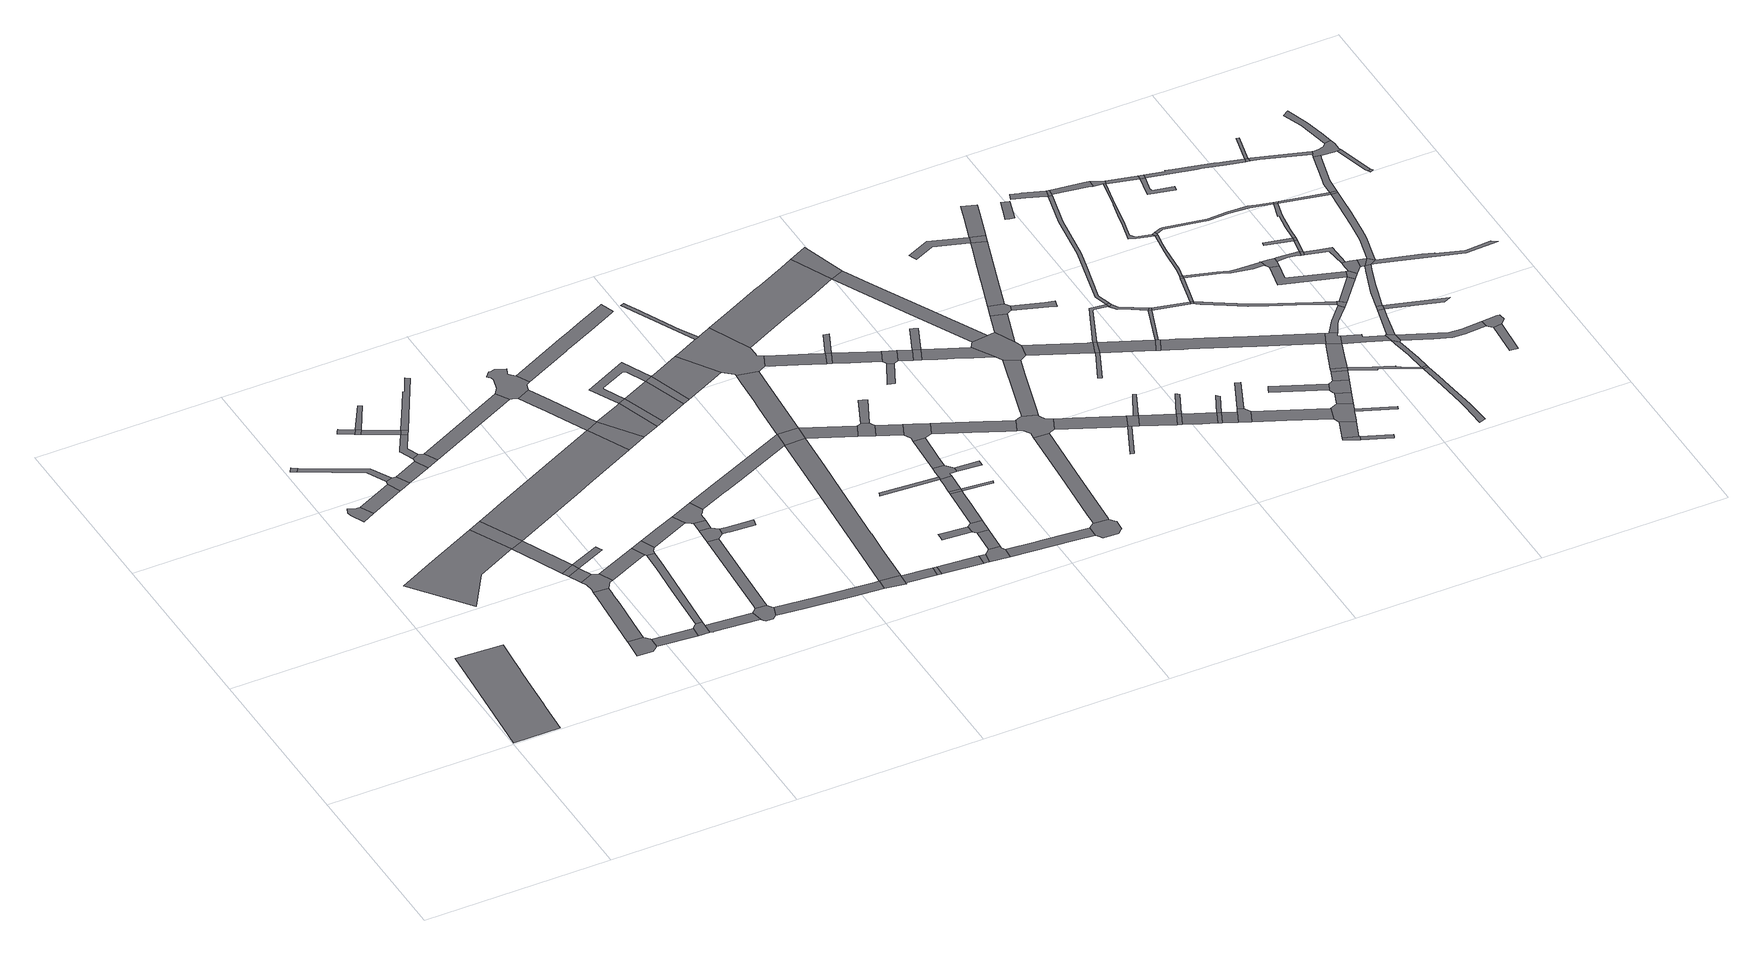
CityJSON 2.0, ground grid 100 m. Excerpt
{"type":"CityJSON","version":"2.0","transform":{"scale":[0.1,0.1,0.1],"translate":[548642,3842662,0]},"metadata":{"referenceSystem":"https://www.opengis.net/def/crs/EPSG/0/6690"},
"CityObjects":{
"road1":{"type":"Road","attributes":{"RoadStructureAttribute.sectionType":"1"},"geometry":[{"type":"MultiSurface","lod":"1","boundaries":[[[0,1,2,3,4,5,6,7,8,9,10]]]}]},
"road2":{"type":"Road","geometry":[{"type":"MultiSurface","lod":"1","boundaries":[[[11,12,13,14,15,16,17]]]}]},
"road3":{"type":"Road","geometry":[{"type":"MultiSurface","lod":"1","boundaries":[[[18,19,20,21]]]}]},
"road4":{"type":"Road","geometry":[{"type":"MultiSurface","lod":"1","boundaries":[[[22,23,24,25,26,27,28]]]}]},
"road5":{"type":"Road","attributes":{"RoadStructureAttribute.sectionType":"1"},"geometry":[{"type":"MultiSurface","lod":"1","boundaries":[[[29,30,17,16,31]]]}]},
"road6":{"type":"Road","attributes":{"RoadStructureAttribute.sectionType":"1"},"geometry":[{"type":"MultiSurface","lod":"1","boundaries":[[[32,21,20,33,34,35]]]}]},
"road7":{"type":"Road","geometry":[{"type":"MultiSurface","lod":"1","boundaries":[[[36,37,38,39,40,41,42,43,44]]]}]},
"road8":{"type":"Road","geometry":[{"type":"MultiSurface","lod":"1","boundaries":[[[35,34,29,31,45,46,47]]]}]},
"road9":{"type":"Road","attributes":{"RoadStructureAttribute.sectionType":"1"},"geometry":[{"type":"MultiSurface","lod":"1","boundaries":[[[48,49,50,36,44,51,52,53,54,55]]]}]},
"road10":{"type":"Road","geometry":[{"type":"MultiSurface","lod":"1","boundaries":[[[56,22,28,57]]]}]},
"road11":{"type":"Road","attributes":{"RoadStructureAttribute.sectionType":"1"},"geometry":[{"type":"MultiSurface","lod":"1","boundaries":[[[58,59,57,28,60,61,62]]]}]},
"road12":{"type":"Road","geometry":[{"type":"MultiSurface","lod":"1","boundaries":[[[63,64,65,66,67]]]}]},
"road13":{"type":"Road","attributes":{"RoadStructureAttribute.sectionType":"1"},"geometry":[{"type":"MultiSurface","lod":"1","boundaries":[[[68,47,46,69,70]]]}]},
"road14":{"type":"Road","attributes":{"RoadStructureAttribute.sectionType":"1"},"geometry":[{"type":"MultiSurface","lod":"1","boundaries":[[[71,42,41,72,73]]]}]},
"road15":{"type":"Road","geometry":[{"type":"MultiSurface","lod":"1","boundaries":[[[62,61,74,75]]]}]},
"road16":{"type":"Road","attributes":{"RoadStructureAttribute.sectionType":"1"},"geometry":[{"type":"MultiSurface","lod":"1","boundaries":[[[75,74,76,77]]]}]},
"road17":{"type":"Road","geometry":[{"type":"MultiSurface","lod":"1","boundaries":[[[67,66,78,79]]]}]},
"road18":{"type":"Road","geometry":[{"type":"MultiSurface","lod":"1","boundaries":[[[80,77,76,81,82,83,48,55,84,85,86,87]]]}]},
"road19":{"type":"Road","attributes":{"RoadStructureAttribute.sectionType":"1"},"geometry":[{"type":"MultiSurface","lod":"1","boundaries":[[[79,78,88,89]]]}]},
"road20":{"type":"Road","attributes":{"RoadStructureAttribute.sectionType":"1"},"geometry":[{"type":"MultiSurface","lod":"1","boundaries":[[[90,91,92,67,79]]]}]},
"road21":{"type":"Road","geometry":[{"type":"MultiSurface","lod":"1","boundaries":[[[93,94,95,96,68,70,97,98]]]}]},
"road22":{"type":"Road","attributes":{"RoadStructureAttribute.sectionType":"1"},"geometry":[{"type":"MultiSurface","lod":"1","boundaries":[[[88,99,100,101,95,94,102,103,104]]]}]},
"road23":{"type":"Road","geometry":[{"type":"MultiSurface","lod":"1","boundaries":[[[105,106,107,62,75]]]}]},
"road24":{"type":"Road","geometry":[{"type":"MultiSurface","lod":"1","boundaries":[[[108,109,73,72,110,111,112,113]]]}]},
"road25":{"type":"Road","geometry":[{"type":"MultiSurface","lod":"1","boundaries":[[[89,88,104,114]]]}]},
"road26":{"type":"Road","attributes":{"RoadStructureAttribute.sectionType":"1"},"geometry":[{"type":"MultiSurface","lod":"1","boundaries":[[[115,87,86,116,117]]]}]},
"road27":{"type":"Road","attributes":{"RoadStructureAttribute.sectionType":"1"},"geometry":[{"type":"MultiSurface","lod":"1","boundaries":[[[118,119,120,121,108,113,122,123]]]}]},
"road28":{"type":"Road","attributes":{"RoadStructureAttribute.sectionType":"1"},"geometry":[{"type":"MultiSurface","lod":"1","boundaries":[[[111,110,124,125,126,127]]]}]},
"road29":{"type":"Road","attributes":{"RoadStructureAttribute.sectionType":"1"},"geometry":[{"type":"MultiSurface","lod":"1","boundaries":[[[128,129,130,131,89,114,132,133]]]}]},
"road30":{"type":"Road","geometry":[{"type":"MultiSurface","lod":"1","boundaries":[[[134,115,117,118,123,135,136]]]}]},
"road31":{"type":"Road","attributes":{"RoadStructureAttribute.sectionType":"1"},"geometry":[{"type":"MultiSurface","lod":"1","boundaries":[[[137,138,139,140,56,57,141,142,143]]]}]},
"road32":{"type":"Road","attributes":{"RoadStructureAttribute.sectionType":"1"},"geometry":[{"type":"MultiSurface","lod":"1","boundaries":[[[144,145,98,97,146]]]}]},
"road33":{"type":"Road","geometry":[{"type":"MultiSurface","lod":"1","boundaries":[[[147,148,149,127,126,150,151,152,153,154,155,156,157,158]]]}]},
"road34":{"type":"Road","attributes":{"RoadStructureAttribute.sectionType":"1"},"geometry":[{"type":"MultiSurface","lod":"1","boundaries":[[[159,160,134,136,161,162]]]}]},
"road35":{"type":"Road","attributes":{"RoadStructureAttribute.sectionType":"1"},"geometry":[{"type":"MultiSurface","lod":"1","boundaries":[[[163,164,147,158,165,166]]]}]},
"road36":{"type":"Road","geometry":[{"type":"MultiSurface","lod":"1","boundaries":[[[167,163,166,168,169,170]]]}]},
"road37":{"type":"Road","attributes":{"RoadStructureAttribute.sectionType":"1"},"geometry":[{"type":"MultiSurface","lod":"1","boundaries":[[[171,167,170,172]]]}]},
"road38":{"type":"Road","geometry":[{"type":"MultiSurface","lod":"1","boundaries":[[[173,159,162,174,171,172,175,176,177,178]]]}]},
"road39":{"type":"Road","attributes":{"RoadStructureAttribute.sectionType":"1"},"geometry":[{"type":"MultiSurface","lod":"1","boundaries":[[[179,180,181,155,154,182,183,184,185,186,187]]]}]},
"road40":{"type":"Road","geometry":[{"type":"MultiSurface","lod":"1","boundaries":[[[188,189,190,191,192,193,194,195,144,146,196,197,198,199,200,201,202,203,204,205,206,207,208]]]}]},
"road41":{"type":"Road","geometry":[{"type":"MultiSurface","lod":"1","boundaries":[[[209,210,211,212,213,214,215,169,168]]]}]},
"road42":{"type":"Road","attributes":{"RoadStructureAttribute.sectionType":"1"},"geometry":[{"type":"MultiSurface","lod":"1","boundaries":[[[216,199,198,217,218,137,219]]]}]},
"road43":{"type":"Road","geometry":[{"type":"MultiSurface","lod":"1","boundaries":[[[219,137,143,220,221]]]}]},
"road44":{"type":"Road","attributes":{"RoadStructureAttribute.sectionType":"1"},"geometry":[{"type":"MultiSurface","lod":"1","boundaries":[[[222,223,219,221,224]]]}]},
"road45":{"type":"Road","geometry":[{"type":"MultiSurface","lod":"1","boundaries":[[[187,186,225,226,227,228,229]]]}]},
"road46":{"type":"Road","geometry":[{"type":"MultiSurface","lod":"1","boundaries":[[[230,222,224,231]]]}]},
"road47":{"type":"Road","attributes":{"RoadStructureAttribute.sectionType":"1"},"geometry":[{"type":"MultiSurface","lod":"1","boundaries":[[[232,233,234,235,173,178,236,237,238,239,240]]]}]},
"road48":{"type":"Road","attributes":{"RoadStructureAttribute.sectionType":"1"},"geometry":[{"type":"MultiSurface","lod":"1","boundaries":[[[241,228,227,242,243]]]}]},
"road49":{"type":"Road","attributes":{"RoadStructureAttribute.sectionType":"1"},"geometry":[{"type":"MultiSurface","lod":"1","boundaries":[[[244,245,222,230,246,247,248,249,250,251]]]}]},
"road50":{"type":"Road","attributes":{"RoadStructureAttribute.sectionType":"1"},"geometry":[{"type":"MultiSurface","lod":"1","boundaries":[[[250,230,231,252,253]]]}]},
"road51":{"type":"Road","attributes":{"RoadStructureAttribute.sectionType":"1"},"geometry":[{"type":"MultiSurface","lod":"1","boundaries":[[[254,255,256,257,258,259,260,203,202,261,262,263,264,265,266,267]]]}]},
"road52":{"type":"Road","geometry":[{"type":"MultiSurface","lod":"1","boundaries":[[[243,242,268,269]]]}]},
"road53":{"type":"Road","attributes":{"RoadStructureAttribute.sectionType":"1"},"geometry":[{"type":"MultiSurface","lod":"1","boundaries":[[[270,271,272,273,274,275,276,240,277,278,187,229]]]}]},
"road54":{"type":"Road","geometry":[{"type":"MultiSurface","lod":"1","boundaries":[[[251,250,253,279]]]}]},
"road55":{"type":"Road","attributes":{"RoadStructureAttribute.sectionType":"1"},"geometry":[{"type":"MultiSurface","lod":"1","boundaries":[[[269,268,280,281,282]]]}]},
"road56":{"type":"Road","attributes":{"RoadStructureAttribute.sectionType":"1"},"geometry":[{"type":"MultiSurface","lod":"1","boundaries":[[[283,284,285,286,251,279,287,288]]]}]},
"road57":{"type":"Road","geometry":[{"type":"MultiSurface","lod":"1","boundaries":[[[232,240,276,289]]]}]},
"road58":{"type":"Road","geometry":[{"type":"MultiSurface","lod":"1","boundaries":[[[282,281,290,291,292]]]}]},
"road59":{"type":"Road","geometry":[{"type":"MultiSurface","lod":"1","boundaries":[[[293,294,295,296,297]]]}]},
"road60":{"type":"Road","geometry":[{"type":"MultiSurface","lod":"1","boundaries":[[[298,299,300,292,291,301,302,303,304]]]}]},
"road61":{"type":"Road","attributes":{"RoadStructureAttribute.sectionType":"1"},"geometry":[{"type":"MultiSurface","lod":"1","boundaries":[[[305,306,307,308,309,232,289,310,311]]]}]},
"road62":{"type":"Road","attributes":{"RoadStructureAttribute.sectionType":"1"},"geometry":[{"type":"MultiSurface","lod":"1","boundaries":[[[312,298,304,313]]]}]},
"road63":{"type":"Road","attributes":{"RoadStructureAttribute.sectionType":"1"},"geometry":[{"type":"MultiSurface","lod":"1","boundaries":[[[314,315,316,317,318,319]]]}]},
"road64":{"type":"Road","geometry":[{"type":"MultiSurface","lod":"1","boundaries":[[[320,297,296,312,313,321]]]}]},
"road65":{"type":"Road","attributes":{"RoadStructureAttribute.sectionType":"1"},"geometry":[{"type":"MultiSurface","lod":"1","boundaries":[[[289,276,322,323]]]}]},
"road66":{"type":"Road","attributes":{"RoadStructureAttribute.sectionType":"1"},"geometry":[{"type":"MultiSurface","lod":"1","boundaries":[[[324,325,326,327,328,329,330,331]]]}]},
"road67":{"type":"Road","geometry":[{"type":"MultiSurface","lod":"1","boundaries":[[[332,333,334,335,331,330,336,337,283,288,338,305,311,339,340,341,342,343,344,345]]]}]},
"road68":{"type":"Road","attributes":{"RoadStructureAttribute.sectionType":"1"},"geometry":[{"type":"MultiSurface","lod":"1","boundaries":[[[346,320,321,347,348,349]]]}]},
"road69":{"type":"Road","geometry":[{"type":"MultiSurface","lod":"1","boundaries":[[[350,346,349,351]]]}]},
"road70":{"type":"Road","attributes":{"RoadStructureAttribute.sectionType":"1"},"geometry":[{"type":"MultiSurface","lod":"1","boundaries":[[[318,352,353,350,351,354]]]}]},
"road71":{"type":"Road","geometry":[{"type":"MultiSurface","lod":"1","boundaries":[[[355,356,323,322,357,358,359,360,361]]]}]},
"road72":{"type":"Road","attributes":{"RoadStructureAttribute.sectionType":"1"},"geometry":[{"type":"MultiSurface","lod":"1","boundaries":[[[362,363,364,302,301,365,366,367]]]}]},
"road73":{"type":"Road","geometry":[{"type":"MultiSurface","lod":"1","boundaries":[[[368,369,370,319,318,354,371,372,373,374,375,376,377]]]}]},
"road74":{"type":"Road","attributes":{"RoadStructureAttribute.sectionType":"1"},"geometry":[{"type":"MultiSurface","lod":"1","boundaries":[[[359,358,378,379]]]}]},
"road75":{"type":"Road","geometry":[{"type":"MultiSurface","lod":"1","boundaries":[[[380,381,382,383,351,349]]]}]},
"road76":{"type":"Road","attributes":{"RoadStructureAttribute.sectionType":"1"},"geometry":[{"type":"MultiSurface","lod":"1","boundaries":[[[384,368,377,385,386]]]}]},
"road77":{"type":"Road","geometry":[{"type":"MultiSurface","lod":"1","boundaries":[[[387,388,389,355,361]]]}]},
"road78":{"type":"Road","attributes":{"RoadStructureAttribute.sectionType":"1"},"geometry":[{"type":"MultiSurface","lod":"1","boundaries":[[[390,391,392,342,341,393,394,395,396]]]}]},
"road79":{"type":"Road","geometry":[{"type":"MultiSurface","lod":"1","boundaries":[[[397,398,399,400,375,374]]]}]},
"road80":{"type":"Road","geometry":[{"type":"MultiSurface","lod":"1","boundaries":[[[401,379,378,402,403,404,384,386,405,406,407]]]}]},
"road81":{"type":"Road","geometry":[{"type":"MultiSurface","lod":"1","boundaries":[[[396,395,408,409]]]}]},
"road82":{"type":"Road","geometry":[{"type":"MultiSurface","lod":"1","boundaries":[[[410,411,412,367,366,413,414,415,416,417,418,419,420,421]]]}]},
"road83":{"type":"Road","geometry":[{"type":"MultiSurface","lod":"1","boundaries":[[[422,423,424,425,396,409]]]}]},
"road84":{"type":"Road","attributes":{"RoadStructureAttribute.sectionType":"1"},"geometry":[{"type":"MultiSurface","lod":"1","boundaries":[[[426,427,428,429,430,431,332,345,432,433,434,435]]]}]},
"road85":{"type":"Road","attributes":{"RoadStructureAttribute.sectionType":"1"},"geometry":[{"type":"MultiSurface","lod":"1","boundaries":[[[436,409,408,437,438,439]]]}]},
"road86":{"type":"Road","attributes":{"RoadStructureAttribute.sectionType":"1"},"geometry":[{"type":"MultiSurface","lod":"1","boundaries":[[[440,441,442,443,444,445,407,406,446,447,448,449]]]}]},
"road87":{"type":"Road","geometry":[{"type":"MultiSurface","lod":"1","boundaries":[[[450,451,452,453,454,455]]]}]},
"road88":{"type":"Road","attributes":{"RoadStructureAttribute.sectionType":"1"},"geometry":[{"type":"MultiSurface","lod":"1","boundaries":[[[456,457,458,459,460,410,421,461,462,463,464]]]}]},
"road89":{"type":"Road","geometry":[{"type":"MultiSurface","lod":"1","boundaries":[[[439,438,465,450,455,466,467,468]]]}]},
"road90":{"type":"Road","attributes":{"RoadStructureAttribute.sectionType":"1"},"geometry":[{"type":"MultiSurface","lod":"1","boundaries":[[[468,467,469,470]]]}]},
"road91":{"type":"Road","geometry":[{"type":"MultiSurface","lod":"1","boundaries":[[[470,469,471,472]]]}]},
"road92":{"type":"Road","geometry":[{"type":"MultiSurface","lod":"1","boundaries":[[[473,474,449,448,475,476,477,478,456,464,479,480,481,482,483,484,485]]]}]},
"road93":{"type":"Road","geometry":[{"type":"MultiSurface","lod":"1","boundaries":[[[486,487,488,470,472]]]}]},
"road94":{"type":"Road","attributes":{"RoadStructureAttribute.sectionType":"1"},"geometry":[{"type":"MultiSurface","lod":"1","boundaries":[[[489,490,472,471,491,492,493,494,495,496,497]]]}]},
"road95":{"type":"Road","geometry":[{"type":"MultiSurface","lod":"1","boundaries":[[[498,426,435,499]]]}]},
"road96":{"type":"Road","attributes":{"RoadStructureAttribute.sectionType":"1"},"geometry":[{"type":"MultiSurface","lod":"1","boundaries":[[[500,501,502,503,504,473,485,505,506,507]]]}]},
"road97":{"type":"Road","attributes":{"RoadStructureAttribute.sectionType":"1"},"geometry":[{"type":"MultiSurface","lod":"1","boundaries":[[[508,481,480,509,510,511,512]]]}]},
"road98":{"type":"Road","attributes":{"RoadStructureAttribute.sectionType":"1"},"geometry":[{"type":"MultiSurface","lod":"1","boundaries":[[[513,514,515,499,435,516,517,518]]]}]},
"road99":{"type":"Road","geometry":[{"type":"MultiSurface","lod":"1","boundaries":[[[511,519,520,521,522]]]}]},
"road100":{"type":"Road","geometry":[{"type":"MultiSurface","lod":"1","boundaries":[[[523,518,517,524,525,497,496,500,507,526,527,528,529]]]}]},
"road101":{"type":"Road","geometry":[{"type":"MultiSurface","lod":"1","boundaries":[[[512,511,522,530,531,532]]]}]},
"road102":{"type":"Road","attributes":{"RoadStructureAttribute.sectionType":"1"},"geometry":[{"type":"MultiSurface","lod":"1","boundaries":[[[533,534,523,529,535,536]]]}]},
"road103":{"type":"Road","attributes":{"RoadStructureAttribute.sectionType":"1"},"geometry":[{"type":"MultiSurface","lod":"1","boundaries":[[[537,538,531,530,539,540]]]}]},
"road104":{"type":"Road","geometry":[{"type":"MultiSurface","lod":"1","boundaries":[[[541,542,543,544,532,531]]]}]},
"road105":{"type":"Road","attributes":{"RoadStructureAttribute.sectionType":"1"},"geometry":[{"type":"MultiSurface","lod":"1","boundaries":[[[545,546,547,548,528,527,549,550,551]]]}]},
"road106":{"type":"Road","geometry":[{"type":"MultiSurface","lod":"1","boundaries":[[[552,533,536,553,554,555,556,557]]]}]},
"road107":{"type":"Road","geometry":[{"type":"MultiSurface","lod":"1","boundaries":[[[540,539,558,559]]]}]},
"road108":{"type":"Road","geometry":[{"type":"MultiSurface","lod":"1","boundaries":[[[560,561,562,563,564]]]}]},
"road109":{"type":"Road","attributes":{"RoadStructureAttribute.sectionType":"1"},"geometry":[{"type":"MultiSurface","lod":"1","boundaries":[[[565,566,559,558,567,568,569,570,571]]]}]},
"road110":{"type":"Road","geometry":[{"type":"MultiSurface","lod":"1","boundaries":[[[572,573,574,575,540,559]]]}]},
"road111":{"type":"Road","geometry":[{"type":"MultiSurface","lod":"1","boundaries":[[[551,550,560,564,576]]]}]},
"road112":{"type":"Road","attributes":{"RoadStructureAttribute.sectionType":"1"},"geometry":[{"type":"MultiSurface","lod":"1","boundaries":[[[577,578,579,580,581,555,554]]]}]},
"road113":{"type":"Road","attributes":{"RoadStructureAttribute.sectionType":"1"},"geometry":[{"type":"MultiSurface","lod":"1","boundaries":[[[582,583,584,585,586,587,588]]]}]},
"road114":{"type":"Road","attributes":{"RoadStructureAttribute.sectionType":"1"},"geometry":[{"type":"MultiSurface","lod":"1","boundaries":[[[587,589,590,591,592,552,557,593,594,595]]]}]},
"road115":{"type":"Road","geometry":[{"type":"MultiSurface","lod":"1","boundaries":[[[571,570,596,597]]]}]},
"road116":{"type":"Road","attributes":{"RoadStructureAttribute.sectionType":"1"},"geometry":[{"type":"MultiSurface","lod":"1","boundaries":[[[598,599,597,596,600,601]]]}]},
"road117":{"type":"Road","geometry":[{"type":"MultiSurface","lod":"1","boundaries":[[[602,603,571,597]]]}]},
"road118":{"type":"Road","attributes":{"RoadStructureAttribute.sectionType":"1"},"geometry":[{"type":"MultiSurface","lod":"1","boundaries":[[[604,576,564,605,606]]]}]},
"road119":{"type":"Road","geometry":[{"type":"MultiSurface","lod":"1","boundaries":[[[607,608,601,600,609,610,611,612]]]}]},
"road120":{"type":"Road","attributes":{"RoadStructureAttribute.sectionType":"1"},"geometry":[{"type":"MultiSurface","lod":"1","boundaries":[[[613,614,551,576,615,616,617,618]]]}]},
"road121":{"type":"Road","geometry":[{"type":"MultiSurface","lod":"1","boundaries":[[[588,587,595,619]]]}]},
"road122":{"type":"Road","geometry":[{"type":"MultiSurface","lod":"1","boundaries":[[[606,605,620,621,622]]]}]},
"road123":{"type":"Road","geometry":[{"type":"MultiSurface","lod":"1","boundaries":[[[623,624,625,607,612]]]}]},
"road124":{"type":"Road","attributes":{"RoadStructureAttribute.sectionType":"1"},"geometry":[{"type":"MultiSurface","lod":"1","boundaries":[[[626,627,628,588,619,629,630,631]]]}]},
"road125":{"type":"Road","geometry":[{"type":"MultiSurface","lod":"1","boundaries":[[[632,618,617,633,634]]]}]},
"road126":{"type":"Road","attributes":{"RoadStructureAttribute.sectionType":"1"},"geometry":[{"type":"MultiSurface","lod":"1","boundaries":[[[610,609,635,636,637]]]}]},
"road127":{"type":"Road","attributes":{"RoadStructureAttribute.sectionType":"1"},"geometry":[{"type":"MultiSurface","lod":"1","boundaries":[[[638,606,622,639,640]]]}]},
"road128":{"type":"Road","attributes":{"RoadStructureAttribute.sectionType":"1"},"geometry":[{"type":"MultiSurface","lod":"1","boundaries":[[[641,634,633,642,643,638,644]]]}]},
"road129":{"type":"Road","geometry":[{"type":"MultiSurface","lod":"1","boundaries":[[[645,646,647,648,649]]]}]},
"road130":{"type":"Road","geometry":[{"type":"MultiSurface","lod":"1","boundaries":[[[650,644,638,640,651]]]}]},
"road131":{"type":"Road","attributes":{"RoadStructureAttribute.sectionType":"1"},"geometry":[{"type":"MultiSurface","lod":"1","boundaries":[[[652,653,645,649,654]]]}]},
"road132":{"type":"Road","geometry":[{"type":"MultiSurface","lod":"1","boundaries":[[[655,656,657,658,659]]]}]},
"road133":{"type":"Road","attributes":{"RoadStructureAttribute.sectionType":"1"},"geometry":[{"type":"MultiSurface","lod":"1","boundaries":[[[660,661,662,663,664,618,632,665,666,667,668,669]]]}]},
"road134":{"type":"Road","attributes":{"RoadStructureAttribute.sectionType":"1"},"geometry":[{"type":"MultiSurface","lod":"1","boundaries":[[[670,671,672,673,674]]]}]},
"road135":{"type":"Road","attributes":{"RoadStructureAttribute.sectionType":"1"},"geometry":[{"type":"MultiSurface","lod":"1","boundaries":[[[651,640,675,676,677]]]}]},
"road136":{"type":"Road","geometry":[{"type":"MultiSurface","lod":"1","boundaries":[[[678,679,680,648,647]]]}]},
"road137":{"type":"Road","geometry":[{"type":"MultiSurface","lod":"1","boundaries":[[[681,637,636,652,654,682,683,684,685,686,687]]]}]},
"road138":{"type":"Road","attributes":{"RoadStructureAttribute.sectionType":"1"},"geometry":[{"type":"MultiSurface","lod":"1","boundaries":[[[688,689,690,691,692,693,694,621,620,695,696,697,698,699,700,701,702]]]}]},
"road139":{"type":"Road","geometry":[{"type":"MultiSurface","lod":"1","boundaries":[[[677,676,703,704]]]}]},
"road140":{"type":"Road","attributes":{"RoadStructureAttribute.sectionType":"1"},"geometry":[{"type":"MultiSurface","lod":"1","boundaries":[[[705,681,687,706,707]]]}]},
"road141":{"type":"Road","attributes":{"RoadStructureAttribute.sectionType":"1"},"geometry":[{"type":"MultiSurface","lod":"1","boundaries":[[[708,709,710,711,712,713,660,714]]]}]},
"road142":{"type":"Road","attributes":{"RoadStructureAttribute.sectionType":"1"},"geometry":[{"type":"MultiSurface","lod":"1","boundaries":[[[715,716,717,677,704,718]]]}]},
"road143":{"type":"Road","geometry":[{"type":"MultiSurface","lod":"1","boundaries":[[[719,720,721,674,673,722,723,705,707,724]]]}]},
"road144":{"type":"Road","geometry":[{"type":"MultiSurface","lod":"1","boundaries":[[[725,726,727,686,685]]]}]},
"road145":{"type":"Road","geometry":[{"type":"MultiSurface","lod":"1","boundaries":[[[728,714,660,669,729,730,731]]]}]},
"road146":{"type":"Road","geometry":[{"type":"MultiSurface","lod":"1","boundaries":[[[732,715,718,733]]]}]},
"road147":{"type":"Road","attributes":{"RoadStructureAttribute.sectionType":"1"},"geometry":[{"type":"MultiSurface","lod":"1","boundaries":[[[734,735,719,724,736,737]]]}]},
"road148":{"type":"Road","geometry":[{"type":"MultiSurface","lod":"1","boundaries":[[[738,734,737,739]]]}]},
"road149":{"type":"Road","attributes":{"RoadStructureAttribute.sectionType":"1"},"geometry":[{"type":"MultiSurface","lod":"1","boundaries":[[[740,741,742,743,732,733,744,745,746,747]]]}]},
"road150":{"type":"Road","attributes":{"RoadStructureAttribute.sectionType":"1"},"geometry":[{"type":"MultiSurface","lod":"1","boundaries":[[[748,749,731,730,750,751,752]]]}]},
"road151":{"type":"Road","attributes":{"RoadStructureAttribute.sectionType":"1"},"geometry":[{"type":"MultiSurface","lod":"1","boundaries":[[[701,738,739,753,754,755,756]]]}]},
"road152":{"type":"Road","attributes":{"RoadStructureAttribute.sectionType":"1"},"geometry":[{"type":"MultiSurface","lod":"1","boundaries":[[[757,758,759,760,761,762,763,740,764,765,766,767,768,769]]]}]},
"road153":{"type":"Road","geometry":[{"type":"MultiSurface","lod":"1","boundaries":[[[770,764,740,747,771]]]}]},
"road154":{"type":"Road","attributes":{"RoadStructureAttribute.sectionType":"1"},"geometry":[{"type":"MultiSurface","lod":"1","boundaries":[[[772,773,774,775,704,703,776,777,778,779,780,781,782,783,784,785]]]}]},
"road155":{"type":"Road","attributes":{"RoadStructureAttribute.sectionType":"1"},"geometry":[{"type":"MultiSurface","lod":"1","boundaries":[[[786,787,788,789,790,733,718,791,792,793,794,795,796]]]}]},
"road156":{"type":"Road","geometry":[{"type":"MultiSurface","lod":"1","boundaries":[[[702,701,756,797,798,799,800,801]]]}]},
"road157":{"type":"Road","attributes":{"RoadStructureAttribute.sectionType":"1"},"geometry":[{"type":"MultiSurface","lod":"1","boundaries":[[[802,803,804,805,806,807,808,809,739,737,810,811,812,813,814,815,816]]]}]},
"road158":{"type":"Road","geometry":[{"type":"MultiSurface","lod":"1","boundaries":[[[752,751,757,769,817]]]}]},
"road159":{"type":"Road","attributes":{"RoadStructureAttribute.sectionType":"1"},"geometry":[{"type":"MultiSurface","lod":"1","boundaries":[[[818,819,797,756,820,821,822]]]}]},
"road160":{"type":"Road","attributes":{"RoadStructureAttribute.sectionType":"1"},"geometry":[{"type":"MultiSurface","lod":"1","boundaries":[[[823,824,825,801,800,826,827,828]]]}]},
"road161":{"type":"Road","attributes":{"RoadStructureAttribute.sectionType":"1"},"geometry":[{"type":"MultiSurface","lod":"1","boundaries":[[[829,830,831,832,815,833,834,835,836,837,838]]]}]},
"road162":{"type":"Road","attributes":{"RoadStructureAttribute.sectionType":"1"},"geometry":[{"type":"MultiSurface","lod":"1","boundaries":[[[817,769,839,840]]]}]},
"road163":{"type":"Road","geometry":[{"type":"MultiSurface","lod":"1","boundaries":[[[841,816,815,832]]]}]},
"road164":{"type":"Road","attributes":{"RoadStructureAttribute.sectionType":"1"},"geometry":[{"type":"MultiSurface","lod":"1","boundaries":[[[821,842,843,844,816,841,845,846]]]}]},
"road165":{"type":"Road","geometry":[{"type":"MultiSurface","lod":"1","boundaries":[[[847,796,795,848,849,850,851]]]}]},
"road166":{"type":"Road","geometry":[{"type":"MultiSurface","lod":"1","boundaries":[[[852,853,822,821,846,854,855,856]]]}]},
"road167":{"type":"Road","geometry":[{"type":"MultiSurface","lod":"1","boundaries":[[[785,784,823,828,857,858]]]}]},
"road168":{"type":"Road","geometry":[{"type":"MultiSurface","lod":"1","boundaries":[[[840,839,859,860]]]}]},
"road169":{"type":"Road","geometry":[{"type":"MultiSurface","lod":"1","boundaries":[[[839,861,862,863,864,865,866,859]]]}]},
"road170":{"type":"Road","attributes":{"RoadStructureAttribute.sectionType":"1"},"geometry":[{"type":"MultiSurface","lod":"1","boundaries":[[[867,868,869,870,871,872,770,771,873,874,875,876,877,878,879]]]}]},
"road171":{"type":"Road","attributes":{"RoadStructureAttribute.sectionType":"1"},"geometry":[{"type":"MultiSurface","lod":"1","boundaries":[[[848,880,881,882,883,849]]]}]},
"road172":{"type":"Road","attributes":{"RoadStructureAttribute.sectionType":"1"},"geometry":[{"type":"MultiSurface","lod":"1","boundaries":[[[884,885,852,856,886,887,888]]]}]},
"road173":{"type":"Road","attributes":{"RoadStructureAttribute.sectionType":"1"},"geometry":[{"type":"MultiSurface","lod":"1","boundaries":[[[889,851,850,890,891,892,893,894]]]}]},
"road174":{"type":"Road","attributes":{"RoadStructureAttribute.sectionType":"1"},"geometry":[{"type":"MultiSurface","lod":"1","boundaries":[[[881,895,858,857,896,897,898]]]}]},
"road175":{"type":"Road","geometry":[{"type":"MultiSurface","lod":"1","boundaries":[[[899,884,888,900]]]}]},
"road176":{"type":"Road","geometry":[{"type":"MultiSurface","lod":"1","boundaries":[[[901,902,903,904,905,906]]]}]},
"road177":{"type":"Road","geometry":[{"type":"MultiSurface","lod":"1","boundaries":[[[894,893,907,908]]]}]},
"road178":{"type":"Road","attributes":{"RoadStructureAttribute.sectionType":"1"},"geometry":[{"type":"MultiSurface","lod":"1","boundaries":[[[905,894,908,909]]]}]},
"road179":{"type":"Road","geometry":[{"type":"MultiSurface","lod":"1","boundaries":[[[905,909,910,906]]]}]},
"road180":{"type":"Road","attributes":{"RoadStructureAttribute.sectionType":"1"},"geometry":[{"type":"MultiSurface","lod":"1","boundaries":[[[911,912,908,907,913,914,915]]]}]},
"road181":{"type":"Road","geometry":[{"type":"MultiSurface","lod":"1","boundaries":[[[882,881,898,916,917]]]}]},
"road182":{"type":"Road","attributes":{"RoadStructureAttribute.sectionType":"1"},"geometry":[{"type":"MultiSurface","lod":"1","boundaries":[[[918,919,856,855,920,921,922,923,924,925,926]]]}]},
"road183":{"type":"Road","attributes":{"RoadStructureAttribute.sectionType":"1"},"geometry":[{"type":"MultiSurface","lod":"1","boundaries":[[[927,928,929,930,899,900,931,932,933,934,935,936]]]}]},
"road184":{"type":"Road","attributes":{"RoadStructureAttribute.sectionType":"1"},"geometry":[{"type":"MultiSurface","lod":"1","boundaries":[[[937,938,939,940,941,942,943,860,859,944,945,946,947,948]]]}]},
"road185":{"type":"Road","geometry":[{"type":"MultiSurface","lod":"1","boundaries":[[[949,915,914,950,951,917,916,952,953]]]}]},
"road186":{"type":"Road","attributes":{"RoadStructureAttribute.sectionType":"1"},"geometry":[{"type":"MultiSurface","lod":"1","boundaries":[[[878,954,955,956,957,906,910,958,959,960,961]]]}]},
"road187":{"type":"Road","attributes":{"RoadStructureAttribute.sectionType":"1"},"geometry":[{"type":"MultiSurface","lod":"1","boundaries":[[[962,963,900,888]]]}]},
"road188":{"type":"Road","attributes":{"RoadStructureAttribute.sectionType":"1"},"geometry":[{"type":"MultiSurface","lod":"1","boundaries":[[[953,952,964,927,965]]]}]},
"road189":{"type":"Road","geometry":[{"type":"MultiSurface","lod":"1","boundaries":[[[879,878,961,966]]]}]},
"road190":{"type":"Road","geometry":[{"type":"MultiSurface","lod":"1","boundaries":[[[965,927,936,967]]]}]},
"road191":{"type":"Road","geometry":[{"type":"MultiSurface","lod":"1","boundaries":[[[968,969,970,971]]]}]},
"road192":{"type":"Road","geometry":[{"type":"MultiSurface","lod":"1","boundaries":[[[972,973,926,925,971,970,974]]]}]},
"road193":{"type":"Road","attributes":{"RoadStructureAttribute.sectionType":"1"},"geometry":[{"type":"MultiSurface","lod":"1","boundaries":[[[975,966,961,976,977,978]]]}]},
"road194":{"type":"Road","geometry":[{"type":"MultiSurface","lod":"1","boundaries":[[[948,947,979,980]]]}]},
"road195":{"type":"Road","attributes":{"RoadStructureAttribute.sectionType":"1"},"geometry":[{"type":"MultiSurface","lod":"1","boundaries":[[[977,981,982,983,965,967,984,985,986,987,988,989]]]}]},
"road196":{"type":"Road","attributes":{"RoadStructureAttribute.sectionType":"1"},"geometry":[{"type":"MultiSurface","lod":"1","boundaries":[[[990,991,948,980]]]}]},
"road197":{"type":"Road","geometry":[{"type":"MultiSurface","lod":"1","boundaries":[[[978,977,989,992]]]}]},
"road198":{"type":"Road","attributes":{"RoadStructureAttribute.sectionType":"1"},"geometry":[{"type":"MultiSurface","lod":"1","boundaries":[[[993,994,980,979,995,996,997]]]}]},
"road199":{"type":"Road","attributes":{"RoadStructureAttribute.sectionType":"1"},"geometry":[{"type":"MultiSurface","lod":"1","boundaries":[[[998,999,1000,1001,1002,1003,1004,967,936,1005,1006,1007,1008,1009]]]}]},
"road200":{"type":"Road","attributes":{"RoadStructureAttribute.sectionType":"1"},"geometry":[{"type":"MultiSurface","lod":"1","boundaries":[[[1010,1011,1012,978,992,1013,1014,1015,1016]]]}]},
"road201":{"type":"Road","geometry":[{"type":"MultiSurface","lod":"1","boundaries":[[[1017,1018,1019,1020,1021,1022,1023,1024,1025,1026,997,996,1010,1016,1027,1028,1029,1030]]]}]},
"road202":{"type":"Road","attributes":{"RoadStructureAttribute.sectionType":"1"},"geometry":[{"type":"MultiSurface","lod":"1","boundaries":[[[1030,1029,1031,1032,1033,1034]]]}]},
"road203":{"type":"Road","geometry":[{"type":"MultiSurface","lod":"1","boundaries":[[[1034,1033,1035,1036]]]}]},
"road204":{"type":"Road","attributes":{"RoadStructureAttribute.sectionType":"1"},"geometry":[{"type":"MultiSurface","lod":"1","boundaries":[[[1037,1038,1039,1040,1041,1042,1022,1021]]]}]}
},
"vertices":[
[60,711,0],[42,477,0],[6,7,0],[256,8,0],[268,178,0],[271,212,0],[286,396,0],[293,487,0],[294,492,0],[299,559,0],[310,697,0],
[169,1950,0],[137,1965,0],[124,1938,0],[127,1912,0],[162,1841,0],[231,1875,0],[196,1946,0],
[44,2369,0],[28,2343,0],[55,2327,0],[72,2351,0],
[578,1552,0],[287,1410,0],[101,1319,0],[335,1018,0],[467,1223,0],[670,1321,0],[688,1329,0],
[394,2042,0],[324,2008,0],[424,1969,0],
[376,2185,0],[349,2167,0],[399,2066,0],[435,2078,0],
[847,445,0],[846,428,0],[838,327,0],[920,321,0],[943,341,0],[953,349,0],[956,409,0],[952,413,0],[928,439,0],
[455,1984,0],[492,2003,0],[457,2075,0],
[878,855,0],[877,839,0],[874,806,0],[937,565,0],[949,723,0],[954,800,0],[954,804,0],[958,849,0],
[651,1588,0],[761,1363,0],
[835,1200,0],[828,1216,0],[755,1183,0],[814,1055,0],[886,1088,0],
[378,2527,0],[369,2512,0],[360,2497,0],[434,2456,0],[450,2485,0],
[588,2138,0],[523,2018,0],[623,2066,0],
[1162,390,0],[1165,330,0],[1170,390,0],
[831,1018,0],[902,1051,0],
[862,951,0],[933,984,0],
[459,2443,0],[476,2473,0],
[934,983,0],[876,920,0],[877,917,0],[880,878,0],[959,851,0],[982,888,0],[1002,896,0],[969,969,0],
[625,2351,0],[640,2380,0],
[564,2631,0],[555,2638,0],[546,2643,0],
[635,2177,0],[629,2178,0],[593,2160,0],[595,2157,0],[692,2100,0],[657,2171,0],
[568,2251,0],[561,2238,0],[562,2236,0],[604,2239,0],[603,2242,0],[655,2335,0],
[1067,1124,0],[1058,1143,0],[1050,1161,0],
[1198,416,0],[1192,410,0],[1226,325,0],[1231,386,0],[1232,398,0],[1233,415,0],
[671,2363,0],
[1196,1070,0],[1204,987,0],[1228,998,0],
[1235,989,0],[1228,882,0],[1216,696,0],[1198,417,0],[1268,880,0],[1276,985,0],
[1246,323,0],[1247,323,0],[1487,302,0],[1477,363,0],
[844,2727,0],[794,2634,0],[786,2637,0],[736,2548,0],[775,2549,0],[866,2715,0],
[1262,1099,0],[1277,1004,0],[1294,1027,0],
[1428,1971,0],[1223,1870,0],[782,1652,0],[745,1634,0],[1183,1571,0],[1250,1604,0],[1534,1743,0],
[1168,2421,0],[913,2296,0],[1211,2352,0],
[1504,391,0],[1493,379,0],[1486,372,0],[1496,291,0],[1505,282,0],[1542,280,0],[1551,287,0],[1563,296,0],[1585,354,0],[1577,365,0],[1572,371,0],[1563,384,0],
[1479,1195,0],[1378,1151,0],[1300,1030,0],[1511,1124,0],
[1537,947,0],[1505,411,0],[1581,693,0],[1597,943,0],
[1543,1039,0],[1628,969,0],[1635,1009,0],[1602,1035,0],
[1546,1101,0],[1606,1097,0],
[1603,1251,0],[1537,1107,0],[1609,1145,0],[1620,1159,0],[1634,1178,0],[1635,1179,0],
[2099,304,0],[1807,332,0],[1659,347,0],[1660,286,0],[1703,281,0],[1705,281,0],[1962,255,0],[2118,240,0],[2124,302,0],
[1254,2590,0],[1226,2581,0],[1219,2585,0],[1194,2553,0],[1201,2548,0],[1208,2543,0],[1214,2520,0],[1196,2455,0],[1212,2352,0],[1222,2349,0],[1250,2341,0],[1322,2375,0],[1334,2414,0],[1345,2420,0],[1356,2425,0],[1321,2497,0],[1301,2516,0],[1289,2529,0],[1298,2546,0],[1301,2554,0],[1307,2566,0],
[1666,966,0],[1669,966,0],[1803,956,0],[1807,975,0],[1811,993,0],[1809,994,0],[1669,1006,0],
[1379,2257,0],[1303,2230,0],[1307,2222,0],[1499,2007,0],
[1612,1782,0],[1644,1798,0],
[1657,2081,0],[1642,2074,0],[1737,1844,0],
[2228,221,0],[2228,229,0],[2228,231,0],[2233,290,0],[2233,292,0],
[1698,2102,0],[1779,1864,0],
[2215,1524,0],[1860,1367,0],[1767,1325,0],[1650,1272,0],[1651,1186,0],[1780,1243,0],[1800,1252,0],[1891,1292,0],[2208,1433,0],
[2373,276,0],[2390,215,0],[2396,274,0],
[1814,2354,0],[1580,2242,0],[1643,2215,0],[1645,2222,0],[1780,2286,0],[1800,2281,0],[1848,2174,0],[1889,2194,0],
[1856,1902,0],[1927,1937,0],
[1934,2795,0],[1926,2791,0],[1784,2722,0],[1686,2675,0],[1636,2652,0],[1633,2650,0],[1440,2555,0],[1623,2557,0],[1629,2559,0],[1637,2563,0],[1701,2594,0],[1804,2644,0],[1948,2715,0],[1959,2720,0],
[2411,213,0],[2416,272,0],
[2249,515,0],[2253,576,0],[2258,639,0],[2258,640,0],[2285,1003,0],[2301,1209,0],[2318,1436,0],[2174,971,0],[2139,503,0],
[1968,1957,0],
[2420,212,0],[2626,193,0],[2631,253,0],
[2062,2278,0],[2037,2266,0],[1905,2202,0],[1892,2196,0],[2125,2033,0],[2197,2068,0],
[2325,1522,0],
[2643,191,0],[2654,190,0],[2667,250,0],
[2537,489,0],[2536,467,0],[2535,444,0],[2690,433,0],[2690,476,0],
[2697,277,0],[2686,267,0],[2676,258,0],[2761,179,0],[2767,240,0],[2755,257,0],[2756,272,0],
[2251,2013,0],[2246,1954,0],[2235,1802,0],[2232,1757,0],[2226,1679,0],[2352,1886,0],[2360,1992,0],
[2707,414,0],[2767,410,0],
[2436,900,0],[2432,890,0],[2428,880,0],[2431,880,0],[2741,860,0],[2743,879,0],
[2713,493,0],[2773,489,0],
[2547,1332,0],[2581,1406,0],
[2180,2445,0],[2179,2448,0],[2058,2701,0],[2057,2702,0],[2032,2754,0],[2013,2746,0],[2206,2348,0],[2229,2359,0],
[2305,2397,0],[2298,2394,0],[2259,2374,0],[2233,2361,0],[2199,2345,0],[2088,2291,0],[2252,2025,0],[2365,1994,0],[2381,2003,0],[2404,2014,0],[2437,2088,0],[2407,2101,0],[2408,2122,0],[2409,2172,0],
[2732,736,0],[2783,616,0],[2791,720,0],[2792,731,0],
[2733,753,0],[2793,748,0],
[2741,850,0],[2739,825,0],[2801,856,0],
[2604,1414,0],[2603,1412,0],[2580,1318,0],[2624,1298,0],[2657,1371,0],[2645,1395,0],[2643,1397,0],
[2958,221,0],[2912,225,0],[2911,225,0],[3092,147,0],[3196,136,0],[3200,198,0],
[2748,950,0],[2745,918,0],[2745,914,0],[2802,871,0],[2803,879,0],[2816,878,0],[2840,876,0],[2841,906,0],[2829,921,0],[2808,946,0],
[2746,1242,0],[2779,1316,0],
[2955,718,0],[2957,726,0],[2960,733,0],[2958,733,0],
[2764,1177,0],[2813,1020,0],[2825,1173,0],
[2719,1558,0],[2697,1568,0],[2676,1578,0],
[2699,1971,0],[2633,2000,0],[2544,2040,0],[2600,1927,0],[2609,1923,0],[2673,1895,0],[2705,1968,0],
[2969,865,0],[2971,882,0],[2972,899,0],[2842,906,0],
[2825,1295,0],[2765,1206,0],[2766,1204,0],[2765,1190,0],[2835,1177,0],[2865,1189,0],[2898,1262,0],
[2698,1884,0],[2730,1957,0],
[3231,224,0],[3209,206,0],[3202,200,0],[3198,136,0],[3204,128,0],[3221,104,0],[3302,97,0],[3323,117,0],[3331,124,0],[3337,184,0],[3329,194,0],[3311,217,0],
[2790,2089,0],[2791,2091,0],[2776,2095,0],[2761,2098,0],
[2892,2683,0],[2822,2648,0],[2668,2573,0],[2655,2567,0],[2649,2564,0],[2436,2460,0],[2560,2246,0],[2654,2291,0],[2850,2387,0],[2996,2459,0],
[2888,1887,0],[2776,1850,0],[2916,1788,0],[2948,1860,0],
[3157,1145,0],[3147,1150,0],[3139,1153,0],[3131,1157,0],[2948,1239,0],[2946,1240,0],[3041,1109,0],[3189,1042,0],[3237,1020,0],[3271,1094,0],
[2926,1763,0],[2857,1624,0],[2856,1622,0],[2875,1616,0],[2894,1610,0],[2957,1745,0],
[3284,936,0],[3260,610,0],[3237,300,0],[3234,254,0],[3232,237,0],[3312,231,0],[3315,266,0],[3340,612,0],[3363,930,0],
[2927,1765,0],[2960,1747,0],[2984,1758,0],[3016,1831,0],
[3050,1728,0],[3083,1801,0],
[3088,1711,0],[3121,1784,0],
[3309,1108,0],[3297,1104,0],[3263,1008,0],[3285,978,0],[3287,974,0],[3285,955,0],[3376,936,0],[3401,948,0],[3434,1021,0],[3400,1036,0],[3387,1063,0],[3382,1072,0],[3384,1079,0],
[3185,1933,0],[3166,1941,0],[3147,1949,0],
[3190,1754,0],[3181,1757,0],[3126,1695,0],[3158,1681,0],[3199,1662,0],[3229,1649,0],[3314,1612,0],[3411,1569,0],[3342,1687,0],
[2994,2732,0],[3069,2493,0],
[3429,1532,0],[3427,1523,0],[3357,1277,0],[3318,1140,0],[3316,1133,0],[3395,1118,0],[3469,1377,0],[3503,1491,0],
[3518,983,0],[3709,809,0],[3714,807,0],[3719,805,0],[3751,879,0],
[3447,1746,0],[3285,2064,0],[3151,2329,0],[3201,2047,0],[3365,1722,0],[3454,1732,0],
[3633,615,0],[3642,611,0],[3651,608,0],[3736,797,0],
[3494,1738,0],[3354,1705,0],[3353,1704,0],[3515,1498,0],[3542,1511,0],[3558,1590,0],[3545,1629,0],
[3770,782,0],[3803,856,0],[3782,865,0],
[3534,1861,0],[3498,1751,0],[3575,1726,0],[3611,1836,0],
[3813,852,0],[3811,852,0],[3935,708,0],[3968,782,0],
[3870,1005,0],[3870,1006,0],[3862,1009,0],[3855,1011,0],
[3861,1457,0],[3849,1462,0],[3612,1567,0],[3566,1587,0],[3836,1380,0],[3843,1377,0],[3870,1453,0],
[3557,1929,0],[3638,1850,0],[3640,1849,0],[3653,1882,0],[3652,1884,0],[3634,1909,0],
[3958,698,0],[3991,772,0],
[3846,1376,0],[3767,1201,0],[3776,1196,0],[3785,1192,0],[3864,1368,0],
[4098,723,0],[3998,768,0],[4043,660,0],[4065,650,0],[4076,645,0],[4112,629,0],[4144,702,0],
[4053,908,0],[4044,916,0],[4036,923,0],[4034,920,0],
[3889,1445,0],
[3812,1790,0],[3849,1777,0],[3854,1797,0],[3859,1817,0],[3814,1831,0],
[3530,2505,0],[3406,2448,0],[3415,2429,0],[3424,2407,0],[3533,2456,0],[3709,2397,0],[3723,2440,0],
[3697,2360,0],[3664,2259,0],[3620,2123,0],[3615,2109,0],[3691,2084,0],[3705,2126,0],[3785,2372,0],
[4131,621,0],[4164,693,0],
[4185,684,0],[4172,690,0],[4201,589,0],[4234,662,0],
[4217,805,0],[4202,822,0],
[3935,1424,0],[4108,1260,0],[4143,1332,0],
[4244,685,0],[4236,667,0],[4259,564,0],[4292,636,0],[4276,667,0],[4273,672,0],
[3978,1693,0],[3977,1693,0],[3983,1666,0],[3995,1673,0],[4067,1663,0],[4063,1681,0],
[3799,2415,0],
[4129,1251,0],[4164,1323,0],[4156,1326,0],
[4352,855,0],[4338,860,0],[4325,866,0],
[3797,2667,0],[3793,2655,0],[3768,2578,0],[3852,2579,0],[3868,2630,0],[3873,2643,0],
[4081,1686,0],[4068,1659,0],[4085,1672,0],
[4411,496,0],[4615,404,0],[4641,480,0],
[4220,1549,0],[4162,1342,0],[4233,1542,0],
[4104,1640,0],[4091,1623,0],[4121,1613,0],[4230,1566,0],
[4585,256,0],[4579,241,0],[4656,201,0],[4662,226,0],[4658,227,0],
[4239,1561,0],[4241,1559,0],
[4628,369,0],[4622,352,0],[4702,336,0],
[3979,2607,0],[3940,2483,0],[3961,2476,0],[3983,2470,0],[4022,2594,0],
[4203,2545,0],[4156,2346,0],[4122,2093,0],[4080,1917,0],[4042,1756,0],[4060,1758,0],[4112,1971,0],[4139,2082,0],[4175,2342,0],[4222,2543,0],
[4454,768,0],[4445,748,0],[4436,727,0],[4700,608,0],[4717,650,0],
[4349,1516,0],[4422,1500,0],[4425,1514,0],
[4803,139,0],[4808,152,0],[4812,164,0],
[4680,497,0],[4704,342,0],[4726,398,0],[4727,401,0],[4730,409,0],[4736,424,0],[4752,465,0],
[4851,1018,0],[4549,1151,0],[4359,1236,0],[4331,1249,0],[4310,1258,0],[4233,1293,0],[4177,1317,0],[4170,1233,0],[4216,1213,0],[4230,1207,0],[4249,1198,0],[4301,1175,0],[4549,1066,0],[4850,933,0],[4881,1004,0],
[4435,1497,0],[4441,1509,0],
[4711,575,0],[4769,505,0],[4784,543,0],
[4103,2624,0],[4093,2627,0],[4047,2644,0],[4034,2605,0],[4102,2582,0],[4193,2549,0],[4214,2587,0],
[4467,1694,0],[4449,1613,0],[4443,1588,0],[4484,1691,0],
[4745,662,0],[4740,660,0],[4739,660,0],[4707,586,0],[4710,578,0],[4819,633,0],
[4923,330,0],[4927,339,0],[4930,348,0],
[4226,2583,0],[4223,2546,0],[4223,2549,0],[4227,2583,0],
[4471,1710,0],[4484,1707,0],
[4771,728,0],[4768,721,0],[4843,694,0],[4846,702,0],
[4778,748,0],[4855,722,0],
[4513,2041,0],[4496,1914,0],[4493,1883,0],[4483,1765,0],[4496,1763,0],[4509,1925,0],[4515,1965,0],[4526,2039,0],
[4429,2555,0],[4404,2559,0],[4404,2518,0],[4427,2514,0],[4431,2555,0],
[4854,723,0],[4860,738,0],[4886,812,0],[4916,896,0],
[4477,2506,0],[4448,2349,0],[4447,2345,0],[4430,2264,0],[4414,2182,0],[4389,2080,0],[4424,2062,0],[4507,2057,0],[4425,2075,0],[4406,2102,0],[4427,2186,0],[4464,2381,0],[4488,2502,0],
[4523,2063,0],[4528,2050,0],
[4946,1238,0],[4714,1348,0],[4665,1370,0],[4516,1461,0],[4446,1488,0],[4445,1485,0],[4462,1474,0],[4569,1408,0],[4654,1356,0],[4744,1315,0],[4865,1259,0],[4949,1217,0],[5035,1173,0],[5044,1193,0],
[4860,1632,0],[4860,1628,0],[4734,1632,0],[4704,1636,0],[4647,1658,0],[4672,1635,0],[4702,1619,0],[4810,1599,0],[4865,1598,0],[4872,1597,0],[4866,1631,0],
[4937,952,0],[4925,957,0],[4930,966,0],[4936,977,0],[4901,996,0],
[5112,587,0],[5113,590,0],[5082,606,0],[5083,610,0],[5063,620,0],[5065,626,0],[4966,671,0],[4964,666,0],[4974,637,0],[4978,645,0],[5050,611,0],[5073,601,0],[5073,598,0],[5173,544,0],[5169,557,0],
[4497,2523,0],
[5027,895,0],[5034,915,0],[5026,852,0],[5136,808,0],[5129,856,0],
[5036,1163,0],[4955,1074,0],[4903,1000,0],[4970,1039,0],[4980,1056,0],[5059,1136,0],
[5244,203,0],[5222,376,0],[5210,463,0],[5199,549,0],[5192,390,0],[5209,241,0],[5214,195,0],[5218,61,0],[5218,56,0],[5254,68,0],
[4653,2461,0],[4653,2487,0],
[5198,561,0],
[5141,782,0],[5141,778,0],[5158,671,0],[5189,633,0],[5168,780,0],
[4901,1628,0],[4885,1573,0],[4929,1563,0],[4935,1595,0],[4935,1625,0],
[5138,860,0],[5137,859,0],[5171,782,0],[5177,788,0],[5172,838,0],
[5083,1164,0],[5055,1188,0],
[4676,2454,0],[4682,2480,0],
[4631,2359,0],[4628,2337,0],[4764,2306,0],[4771,2331,0],[4661,2355,0],[4656,2370,0],
[5051,2028,0],[5009,2038,0],[4903,2045,0],[4795,2041,0],[4577,2080,0],[4561,2079,0],[4568,2067,0],[4689,2045,0],[4795,2027,0],[4903,2030,0],[5011,2022,0],[5126,1994,0],[5129,2008,0],
[4856,1438,0],[5177,1336,0],[5191,1379,0],[4909,1469,0],
[5187,1044,0],[5150,900,0],[5173,844,0],[5205,984,0],[5218,1039,0],
[4949,1624,0],[4935,1596,0],[4995,1600,0],[5044,1591,0],[5059,1587,0],[5064,1616,0],
[5168,1325,0],[5089,1172,0],[5112,1199,0],[5204,1307,0],
[5194,1075,0],[5224,1067,0],
[4941,1754,0],[4940,1754,0],[4939,1744,0],[4937,1734,0],[5081,1701,0],[5085,1722,0],
[5075,1583,0],[5081,1604,0],
[5098,1698,0],
[5101,1719,0],
[5218,1570,0],[5146,1588,0],[5191,1551,0],[5203,1443,0],[5222,1445,0],
[5232,1338,0],[5203,1375,0],
[5476,731,0],[5409,736,0],[5321,726,0],[5407,694,0],[5472,690,0],[5529,694,0],[5530,694,0],[5589,698,0],[5586,738,0],
[5289,1373,0],[5285,1361,0],[5278,1341,0],[5221,1180,0],[5225,1073,0],[5253,1172,0],[5267,1216,0],[5306,1331,0],[5316,1358,0],[5320,1371,0],
[5063,2391,0],[5048,2395,0],[5021,2407,0],[4929,2429,0],[4823,2454,0],[4786,2463,0],[4784,2456,0],[4927,2400,0],[4946,2395,0],[5067,2366,0],[5158,2343,0],[5163,2365,0],
[5244,1439,0],[5203,1406,0],[5204,1393,0],[5268,1380,0],[5276,1432,0],
[5099,1902,0],[5106,1901,0],[5092,1813,0],[5085,1723,0],[5106,1786,0],[5107,1793,0],[5120,1898,0],[5146,1990,0],
[5499,953,0],[5539,971,0],
[5275,1379,0],[5325,1421,0],
[5157,2001,0],
[5355,1392,0],
[5599,479,0],[5645,476,0],[5661,678,0],[5614,671,0],
[5685,745,0],[5673,745,0],[5688,705,0],
[5210,1989,0],[5315,1953,0],[5404,1934,0],[5403,1950,0],
[5180,2338,0],[5178,2362,0],
[5378,1688,0],[5363,1565,0],[5327,1426,0],[5361,1417,0],[5399,1565,0],[5405,1619,0],[5423,1769,0],[5432,1872,0],[5437,1931,0],
[5215,2521,0],[5201,2524,0],
[5439,1946,0],
[5278,2331,0],[5192,2357,0],[5225,2327,0],[5466,2246,0],[5475,2266,0],
[5770,1258,0],[5769,1257,0],[5768,1258,0],[5629,1303,0],[5630,1308,0],[5576,1329,0],[5359,1391,0],[5351,1362,0],[5486,1323,0],[5764,1240,0],[5939,1246,0],[5911,1267,0],
[5461,2229,0],[5416,2051,0],[5407,2017,0],[5446,2030,0],[5491,2204,0],[5495,2215,0],[5496,2220,0],
[5599,2224,0],[5599,2230,0],[5598,2273,0],[5598,2274,0],[5592,2301,0],[5557,2294,0],[5552,2288,0],[5537,2273,0],[5509,2266,0],[5478,2265,0],[5498,2220,0],[5569,2216,0],[5582,2215,0],[5601,2218,0],
[5583,2213,0],[5633,2031,0],[5642,2013,0],[5658,2021,0],
[5649,1998,0],[5665,2006,0],
[5577,2372,0],[5555,2476,0],[5514,2596,0],[5482,2575,0],[5484,2570,0],[5520,2468,0]
]}
